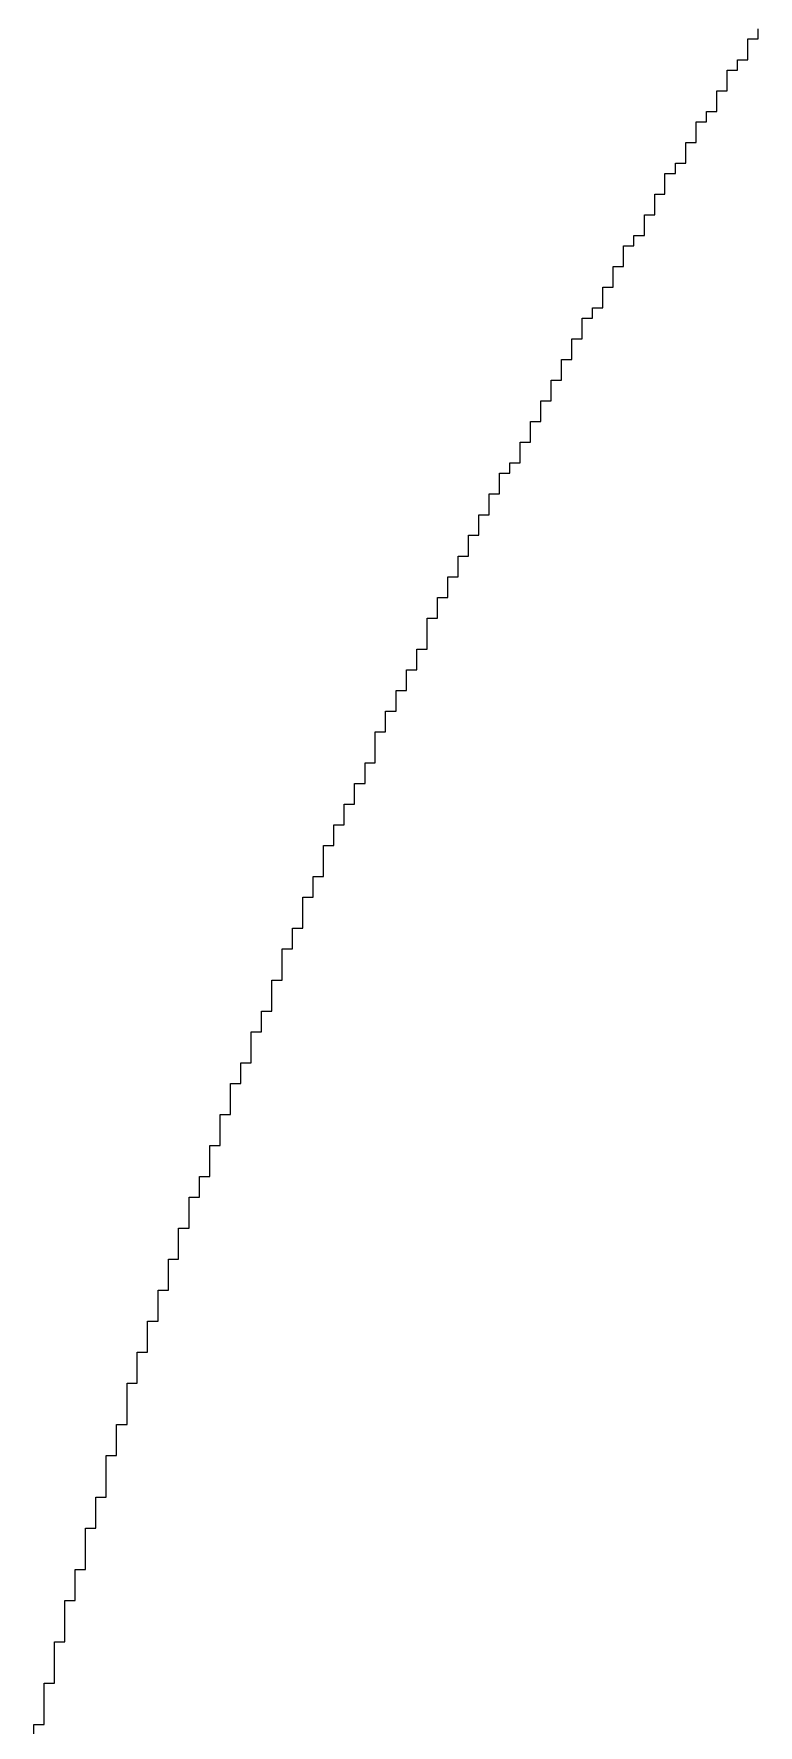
# Model space of a CAD drawing. Header units: millimetres. Extents: x 38.3 to 116.8, y 314 to 397.1.
# Drawn here: x 93.473 to 94.169, y 380.044 to 381.669 of the extents above; entities that cross this region are included whole.
import ezdxf

# ---------------------------------------------------------------- set-up
doc = ezdxf.new("R2010")
doc.units = ezdxf.units.MM
doc.layers.add('TopOverlay', color=2, linetype='Continuous')

# ---------------------------------------------------------------- blocks, each defined once
blk = doc.blocks.new('4S6TMP_L____85')
at = {"layer": 'TopOverlay'}
for p, q in [((-4.7645, 2.9499), (-4.7645, 2.9598)), ((-4.7744, 2.94), (-4.7744, 2.9499)), ((-4.7744, 2.9499), (-4.7645, 2.9499)), ((-4.7843, 2.9201), (-4.7843, 2.93)), ((-4.7843, 2.93), (-4.7744, 2.93)), ((-4.7744, 2.93), (-4.7744, 2.94)), ((-4.7943, 2.9102), (-4.7943, 2.9201)), ((-4.7943, 2.9201), (-4.7843, 2.9201)), ((-4.7943, 2.9002), (-4.7943, 2.9102)), ((-4.8042, 2.8903), (-4.8042, 2.9002)), ((-4.8042, 2.9002), (-4.7943, 2.9002)), ((-4.8141, 2.8704), (-4.8141, 2.8804)), ((-4.8141, 2.8804), (-4.8042, 2.8804)), ((-4.8042, 2.8804), (-4.8042, 2.8903)), ((-4.8241, 2.8605), (-4.8241, 2.8704)), ((-4.8241, 2.8704), (-4.8141, 2.8704)), ((-4.8241, 2.8506), (-4.8241, 2.8605)), ((-4.834, 2.8406), (-4.834, 2.8506)), ((-4.834, 2.8506), (-4.8241, 2.8506)), ((-4.8439, 2.8208), (-4.8439, 2.8307)), ((-4.8439, 2.8307), (-4.834, 2.8307)), ((-4.834, 2.8307), (-4.834, 2.8406)), ((-4.8539, 2.8108), (-4.8539, 2.8208)), ((-4.8539, 2.8208), (-4.8439, 2.8208)), ((-4.8638, 2.791), (-4.8638, 2.8009)), ((-4.8638, 2.8009), (-4.8539, 2.8009)), ((-4.8539, 2.8009), (-4.8539, 2.8108)), ((-4.8737, 2.7711), (-4.8737, 2.781)), ((-4.8737, 2.781), (-4.8638, 2.781)), ((-4.8638, 2.781), (-4.8638, 2.791)), ((-4.8737, 2.7612), (-4.8737, 2.7711)), ((-4.8936, 2.7413), (-4.8936, 2.7512)), ((-4.8936, 2.7512), (-4.8837, 2.7512)), ((-4.8837, 2.7512), (-4.8837, 2.7612)), ((-4.8837, 2.7612), (-4.8737, 2.7612)), ((-4.9035, 2.7214), (-4.9035, 2.7314)), ((-4.9035, 2.7314), (-4.8936, 2.7314)), ((-4.8936, 2.7314), (-4.8936, 2.7413)), ((-4.9035, 2.7115), (-4.9035, 2.7214)), ((-4.9135, 2.7016), (-4.9135, 2.7115)), ((-4.9135, 2.7115), (-4.9035, 2.7115)), ((-4.9135, 2.6916), (-4.9135, 2.7016)), ((-4.9333, 2.6718), (-4.9333, 2.6817)), ((-4.9333, 2.6817), (-4.9234, 2.6817)), ((-4.9234, 2.6817), (-4.9234, 2.6916)), ((-4.9234, 2.6916), (-4.9135, 2.6916)), ((-4.9333, 2.6618), (-4.9333, 2.6718)), ((-4.9433, 2.6519), (-4.9433, 2.6618)), ((-4.9433, 2.6618), (-4.9333, 2.6618)), ((-4.9433, 2.642), (-4.9433, 2.6519)), ((-4.9532, 2.632), (-4.9532, 2.642)), ((-4.9532, 2.642), (-4.9433, 2.642)), ((-4.9631, 2.6121), (-4.9631, 2.6221)), ((-4.9631, 2.6221), (-4.9532, 2.6221)), ((-4.9532, 2.6221), (-4.9532, 2.632)), ((-4.9731, 2.5923), (-4.9731, 2.6022)), ((-4.9731, 2.6022), (-4.9631, 2.6022)), ((-4.9631, 2.6022), (-4.9631, 2.6121)), ((-4.9731, 2.5823), (-4.9731, 2.5923)), ((-4.983, 2.5724), (-4.983, 2.5823)), ((-4.983, 2.5823), (-4.9731, 2.5823)), ((-4.983, 2.5625), (-4.983, 2.5724)), ((-4.9929, 2.5525), (-4.9929, 2.5625)), ((-4.9929, 2.5625), (-4.983, 2.5625)), ((-4.9929, 2.5426), (-4.9929, 2.5525)), ((-5.0029, 2.5327), (-5.0029, 2.5426)), ((-5.0029, 2.5426), (-4.9929, 2.5426)), ((-5.0128, 2.5227), (-5.0128, 2.5327)), ((-5.0128, 2.5327), (-5.0029, 2.5327)), ((-5.0128, 2.5128), (-5.0128, 2.5227)), ((-5.0227, 2.5029), (-5.0227, 2.5128)), ((-5.0227, 2.5128), (-5.0128, 2.5128)), ((-5.0227, 2.4929), (-5.0227, 2.5029)), ((-5.0327, 2.483), (-5.0327, 2.4929)), ((-5.0327, 2.4929), (-5.0227, 2.4929)), ((-5.0426, 2.4631), (-5.0426, 2.4731)), ((-5.0426, 2.4731), (-5.0327, 2.4731)), ((-5.0327, 2.4731), (-5.0327, 2.483)), ((-5.0426, 2.4532), (-5.0426, 2.4631)), ((-5.0525, 2.4433), (-5.0525, 2.4532)), ((-5.0525, 2.4532), (-5.0426, 2.4532)), ((-5.0525, 2.4333), (-5.0525, 2.4433)), ((-5.0625, 2.4234), (-5.0625, 2.4333)), ((-5.0625, 2.4333), (-5.0525, 2.4333)), ((-5.0625, 2.4135), (-5.0625, 2.4234)), ((-5.0724, 2.4035), (-5.0724, 2.4135)), ((-5.0724, 2.4135), (-5.0625, 2.4135)), ((-5.0823, 2.3837), (-5.0823, 2.3936)), ((-5.0823, 2.3936), (-5.0724, 2.3936)), ((-5.0724, 2.3936), (-5.0724, 2.4035)), ((-5.0823, 2.3737), (-5.0823, 2.3837)), ((-5.0823, 2.3638), (-5.0823, 2.3737)), ((-5.0923, 2.3539), (-5.0923, 2.3638)), ((-5.0923, 2.3638), (-5.0823, 2.3638)), ((-5.1022, 2.334), (-5.1022, 2.3439)), ((-5.1022, 2.3439), (-5.0923, 2.3439)), ((-5.0923, 2.3439), (-5.0923, 2.3539)), ((-5.1121, 2.3141), (-5.1121, 2.3241)), ((-5.1121, 2.3241), (-5.1022, 2.3241)), ((-5.1022, 2.3241), (-5.1022, 2.334)), ((-5.1121, 2.3042), (-5.1121, 2.3141)), ((-5.1221, 2.2943), (-5.1221, 2.3042)), ((-5.1221, 2.3042), (-5.1121, 2.3042)), ((-5.1221, 2.2843), (-5.1221, 2.2943)), ((-5.132, 2.2744), (-5.132, 2.2843)), ((-5.132, 2.2843), (-5.1221, 2.2843)), ((-5.132, 2.2645), (-5.132, 2.2744)), ((-5.132, 2.2545), (-5.132, 2.2645)), ((-5.1419, 2.2446), (-5.1419, 2.2545)), ((-5.1419, 2.2545), (-5.132, 2.2545)), ((-5.1419, 2.2347), (-5.1419, 2.2446)), ((-5.1519, 2.2247), (-5.1519, 2.2347)), ((-5.1519, 2.2347), (-5.1419, 2.2347)), ((-5.1618, 2.2049), (-5.1618, 2.2148)), ((-5.1618, 2.2148), (-5.1519, 2.2148)), ((-5.1519, 2.2148), (-5.1519, 2.2247)), ((-5.1717, 2.185), (-5.1717, 2.1949)), ((-5.1717, 2.1949), (-5.1618, 2.1949)), ((-5.1618, 2.1949), (-5.1618, 2.2049)), ((-5.1717, 2.1751), (-5.1717, 2.185)), ((-5.1817, 2.1651), (-5.1817, 2.1751)), ((-5.1817, 2.1751), (-5.1717, 2.1751)), ((-5.1817, 2.1552), (-5.1817, 2.1651)), ((-5.1916, 2.1353), (-5.1916, 2.1453)), ((-5.1916, 2.1453), (-5.1817, 2.1453)), ((-5.1817, 2.1453), (-5.1817, 2.1552)), ((-5.1916, 2.1254), (-5.1916, 2.1353)), ((-5.2016, 2.1155), (-5.2016, 2.1254)), ((-5.2016, 2.1254), (-5.1916, 2.1254)), ((-5.2016, 2.1055), (-5.2016, 2.1155)), ((-5.2016, 2.0956), (-5.2016, 2.1055)), ((-5.2115, 2.0857), (-5.2115, 2.0956)), ((-5.2115, 2.0956), (-5.2016, 2.0956)), ((-5.2115, 2.0757), (-5.2115, 2.0857)), ((-5.2214, 2.0658), (-5.2214, 2.0757)), ((-5.2214, 2.0757), (-5.2115, 2.0757)), ((-5.2214, 2.0559), (-5.2214, 2.0658)), ((-5.2214, 2.0459), (-5.2214, 2.0559)), ((-5.2314, 2.036), (-5.2314, 2.0459)), ((-5.2314, 2.0459), (-5.2214, 2.0459)), ((-5.2314, 2.026), (-5.2314, 2.036)), ((-5.2413, 2.0062), (-5.2413, 2.0161)), ((-5.2413, 2.0161), (-5.2314, 2.0161)), ((-5.2314, 2.0161), (-5.2314, 2.026)), ((-5.2413, 1.9962), (-5.2413, 2.0062)), ((-5.2512, 1.9863), (-5.2512, 1.9962)), ((-5.2512, 1.9962), (-5.2413, 1.9962)), ((-5.2512, 1.9764), (-5.2512, 1.9863)), ((-5.2612, 1.9565), (-5.2612, 1.9664)), ((-5.2612, 1.9664), (-5.2512, 1.9664)), ((-5.2512, 1.9664), (-5.2512, 1.9764)), ((-5.2612, 1.9466), (-5.2612, 1.9565)), ((-5.2711, 1.9366), (-5.2711, 1.9466)), ((-5.2711, 1.9466), (-5.2612, 1.9466)), ((-5.2711, 1.9267), (-5.2711, 1.9366)), ((-5.2711, 1.9168), (-5.2711, 1.9267)), ((-5.281, 1.9068), (-5.281, 1.9168)), ((-5.281, 1.9168), (-5.2711, 1.9168)), ((-5.281, 1.8969), (-5.281, 1.9068)), ((-5.291, 1.877), (-5.291, 1.887)), ((-5.291, 1.887), (-5.281, 1.887)), ((-5.281, 1.887), (-5.281, 1.8969)), ((-5.291, 1.8671), (-5.291, 1.877)), ((-5.3009, 1.8472), (-5.3009, 1.8572)), ((-5.3009, 1.8572), (-5.291, 1.8572)), ((-5.291, 1.8572), (-5.291, 1.8671)), ((-5.3108, 1.8274), (-5.3108, 1.8373)), ((-5.3108, 1.8373), (-5.3009, 1.8373)), ((-5.3009, 1.8373), (-5.3009, 1.8472)), ((-5.3108, 1.8174), (-5.3108, 1.8274)), ((-5.3208, 1.7976), (-5.3208, 1.8075)), ((-5.3208, 1.8075), (-5.3108, 1.8075)), ((-5.3108, 1.8075), (-5.3108, 1.8174)), ((-5.3208, 1.7876), (-5.3208, 1.7976)), ((-5.3208, 1.7777), (-5.3208, 1.7876)), ((-5.3307, 1.7678), (-5.3307, 1.7777)), ((-5.3307, 1.7777), (-5.3208, 1.7777)), ((-5.3307, 1.7578), (-5.3307, 1.7678)), ((-5.3307, 1.7479), (-5.3307, 1.7578)), ((-5.3406, 1.738), (-5.3406, 1.7479)), ((-5.3406, 1.7479), (-5.3307, 1.7479)), ((-5.3406, 1.728), (-5.3406, 1.738)), ((-5.3406, 1.7181), (-5.3406, 1.728)), ((-5.3506, 1.7082), (-5.3506, 1.7181)), ((-5.3506, 1.7181), (-5.3406, 1.7181)), ((-5.3506, 1.6982), (-5.3506, 1.7082)), ((-5.3506, 1.6883), (-5.3506, 1.6982)), ((-5.3605, 1.6784), (-5.3605, 1.6883)), ((-5.3605, 1.6883), (-5.3506, 1.6883)), ((-5.3605, 1.6684), (-5.3605, 1.6784)), ((-5.3704, 1.6486), (-5.3704, 1.6585)), ((-5.3704, 1.6585), (-5.3605, 1.6585)), ((-5.3605, 1.6585), (-5.3605, 1.6684)), ((-5.3704, 1.6386), (-5.3704, 1.6486)), ((-5.3704, 1.6287), (-5.3704, 1.6386)), ((-5.3704, 1.6188), (-5.3704, 1.6287)), ((-5.3804, 1.6088), (-5.3804, 1.6188)), ((-5.3804, 1.6188), (-5.3704, 1.6188)), ((-5.3804, 1.5989), (-5.3804, 1.6088)), ((-5.3804, 1.589), (-5.3804, 1.5989)), ((-5.3903, 1.579), (-5.3903, 1.589)), ((-5.3903, 1.589), (-5.3804, 1.589)), ((-5.3903, 1.5691), (-5.3903, 1.579)), ((-5.3903, 1.5592), (-5.3903, 1.5691)), ((-5.4002, 1.5393), (-5.4002, 1.5492)), ((-5.4002, 1.5492), (-5.3903, 1.5492)), ((-5.3903, 1.5492), (-5.3903, 1.5592)), ((-5.4002, 1.5294), (-5.4002, 1.5393)), ((-5.4002, 1.5194), (-5.4002, 1.5294)), ((-5.4102, 1.5095), (-5.4102, 1.5194)), ((-5.4102, 1.5194), (-5.4002, 1.5194)), ((-5.4102, 1.4996), (-5.4102, 1.5095)), ((-5.4102, 1.4896), (-5.4102, 1.4996)), ((-5.4201, 1.4698), (-5.4201, 1.4797)), ((-5.4201, 1.4797), (-5.4102, 1.4797)), ((-5.4102, 1.4797), (-5.4102, 1.4896)), ((-5.4201, 1.4598), (-5.4201, 1.4698)), ((-5.43, 1.44), (-5.43, 1.4499)), ((-5.43, 1.4499), (-5.4201, 1.4499)), ((-5.4201, 1.4499), (-5.4201, 1.4598)), ((-5.43, 1.43), (-5.43, 1.44)), ((-5.43, 1.4201), (-5.43, 1.43)), ((-5.43, 1.4101), (-5.43, 1.4201)), ((-5.44, 1.4002), (-5.44, 1.4101)), ((-5.44, 1.4101), (-5.43, 1.4101)), ((-5.44, 1.3903), (-5.44, 1.4002)), ((-5.44, 1.3803), (-5.44, 1.3903)), ((-5.4499, 1.3605), (-5.4499, 1.3704)), ((-5.4499, 1.3704), (-5.44, 1.3704)), ((-5.44, 1.3704), (-5.44, 1.3803)), ((-5.4499, 1.3505), (-5.4499, 1.3605)), ((-5.4499, 1.3406), (-5.4499, 1.3505)), ((-5.4499, 1.3307), (-5.4499, 1.3406)), ((-5.4598, 1.3207), (-5.4598, 1.3307)), ((-5.4598, 1.3307), (-5.4499, 1.3307))]:
    blk.add_line(p, q, dxfattribs=at)

msp = doc.modelspace()

# ---------------------------------------------------------------- block references
msp.add_blockref('4S6TMP_L____85', (98.933, 378.714))

doc.saveas('drawing.dxf')
